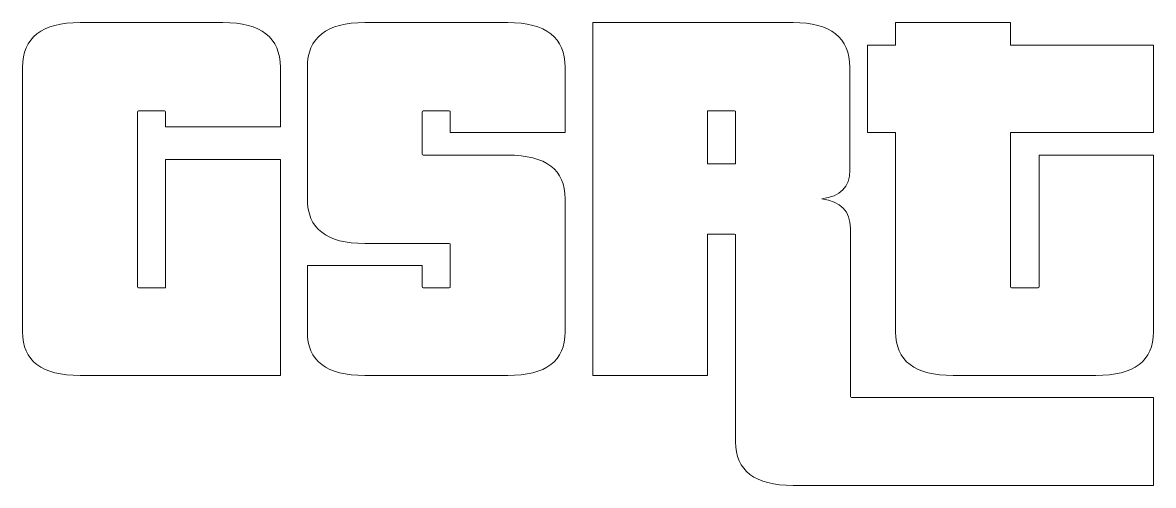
# Model space of a CAD drawing. Header units: millimetres. Extents: x -29.1 to 43.8, y -24.8 to 28.6.
# Drawn here: x -29.08 to -5.79, y 19.08 to 28.6 of the extents above; entities that cross this region are included whole.
import ezdxf

# ---------------------------------------------------------------- set-up
doc = ezdxf.new("R2010")
doc.units = ezdxf.units.MM
doc.header["$MEASUREMENT"] = 0
doc.layers.add('Layer 1', color=7, linetype='Continuous')

msp = doc.modelspace()

# ---------------------------------------------------------------- linework, layer by layer
at = {"layer": 'Layer 1', "lineweight": 9}
for points, knots in [([(-27.8968, 21.3387), (-28.6849, 21.3387), (-29.0789, 21.638), (-29.0789, 22.2366), (-29.0789, 22.2366), (-29.0789, 22.2366), (-29.0789, 27.681), (-29.0789, 27.681), (-29.0789, 27.681), (-29.0789, 28.2948), (-28.6849, 28.6016), (-27.8968, 28.6016), (-27.8968, 28.6016), (-27.8968, 28.6016), (-24.953, 28.6016), (-24.953, 28.6016), (-24.953, 28.6016), (-24.165, 28.6016), (-23.7709, 28.2948), (-23.7709, 27.681), (-23.7709, 27.681), (-23.7709, 27.681), (-23.7709, 26.4534), (-23.7709, 26.4534), (-23.7709, 26.4534), (-23.7709, 26.4534), (-26.1351, 26.4534), (-26.1351, 26.4534), (-26.1351, 26.4534), (-26.1351, 26.4534), (-26.1351, 26.7603), (-26.1351, 26.7603), (-26.1351, 26.7603), (-26.1351, 26.7755), (-26.1427, 26.7831), (-26.1578, 26.7831), (-26.1578, 26.7831), (-26.1578, 26.7831), (-26.692, 26.7831), (-26.692, 26.7831), (-26.692, 26.7831), (-26.7072, 26.7831), (-26.7148, 26.7755), (-26.7148, 26.7603), (-26.7148, 26.7603), (-26.7148, 26.7603), (-26.7148, 23.1686), (-26.7148, 23.1686), (-26.7148, 23.1686), (-26.7148, 23.1535), (-26.7072, 23.1459), (-26.692, 23.1459), (-26.692, 23.1459), (-26.692, 23.1459), (-26.1351, 23.1459), (-26.1351, 23.1459), (-26.1351, 23.1459), (-26.1351, 23.1459), (-26.1351, 25.7828), (-26.1351, 25.7828), (-26.1351, 25.7828), (-26.1351, 25.7828), (-23.7709, 25.7828), (-23.7709, 25.7828), (-23.7709, 25.7828), (-23.7709, 25.7828), (-23.7709, 21.3387), (-23.7709, 21.3387), (-23.7709, 21.3387), (-23.7709, 21.3387), (-27.8968, 21.3387), (-27.8968, 21.3387)], [0, 0, 0, 0, 0.0526316, 0.0526316, 0.0526316, 0.0526316, 0.1052632, 0.1052632, 0.1052632, 0.1052632, 0.1578947, 0.1578947, 0.1578947, 0.1578947, 0.2105263, 0.2105263, 0.2105263, 0.2105263, 0.2631579, 0.2631579, 0.2631579, 0.2631579, 0.3157895, 0.3157895, 0.3157895, 0.3157895, 0.3684211, 0.3684211, 0.3684211, 0.3684211, 0.4210526, 0.4210526, 0.4210526, 0.4210526, 0.4736842, 0.4736842, 0.4736842, 0.4736842, 0.5263158, 0.5263158, 0.5263158, 0.5263158, 0.5789474, 0.5789474, 0.5789474, 0.5789474, 0.6315789, 0.6315789, 0.6315789, 0.6315789, 0.6842105, 0.6842105, 0.6842105, 0.6842105, 0.7368421, 0.7368421, 0.7368421, 0.7368421, 0.7894737, 0.7894737, 0.7894737, 0.7894737, 0.8421053, 0.8421053, 0.8421053, 0.8421053, 0.8947368, 0.8947368, 0.8947368, 0.8947368, 1, 1, 1, 1]), ([(-22.0319, 21.3387), (-22.82, 21.3387), (-23.214, 21.638), (-23.214, 22.2366), (-23.214, 22.2366), (-23.214, 22.2366), (-23.214, 23.6006), (-23.214, 23.6006), (-23.214, 23.6006), (-23.214, 23.6006), (-20.8499, 23.6006), (-20.8499, 23.6006), (-20.8499, 23.6006), (-20.8499, 23.6006), (-20.8499, 23.1686), (-20.8499, 23.1686), (-20.8499, 23.1686), (-20.8499, 23.1535), (-20.8423, 23.1459), (-20.8271, 23.1459), (-20.8271, 23.1459), (-20.8271, 23.1459), (-20.2929, 23.1459), (-20.2929, 23.1459), (-20.2929, 23.1459), (-20.2778, 23.1459), (-20.2702, 23.1535), (-20.2702, 23.1686), (-20.2702, 23.1686), (-20.2702, 23.1686), (-20.2702, 24.0325), (-20.2702, 24.0325), (-20.2702, 24.0325), (-20.2702, 24.0476), (-20.2778, 24.0552), (-20.2929, 24.0552), (-20.2929, 24.0552), (-20.2929, 24.0552), (-22.0319, 24.0552), (-22.0319, 24.0552), (-22.0319, 24.0552), (-22.82, 24.0552), (-23.214, 24.3621), (-23.214, 24.9759), (-23.214, 24.9759), (-23.214, 24.9759), (-23.214, 27.681), (-23.214, 27.681), (-23.214, 27.681), (-23.214, 28.2948), (-22.82, 28.6016), (-22.0319, 28.6016), (-22.0319, 28.6016), (-22.0319, 28.6016), (-19.0881, 28.6016), (-19.0881, 28.6016), (-19.0881, 28.6016), (-18.3001, 28.6016), (-17.906, 28.2948), (-17.906, 27.681), (-17.906, 27.681), (-17.906, 27.681), (-17.906, 26.3398), (-17.906, 26.3398), (-17.906, 26.3398), (-17.906, 26.3398), (-20.2702, 26.3398), (-20.2702, 26.3398), (-20.2702, 26.3398), (-20.2702, 26.3398), (-20.2702, 26.7603), (-20.2702, 26.7603), (-20.2702, 26.7603), (-20.2702, 26.7755), (-20.2778, 26.7831), (-20.2929, 26.7831), (-20.2929, 26.7831), (-20.2929, 26.7831), (-20.8271, 26.7831), (-20.8271, 26.7831), (-20.8271, 26.7831), (-20.8423, 26.7831), (-20.8499, 26.7755), (-20.8499, 26.7603), (-20.8499, 26.7603), (-20.8499, 26.7603), (-20.8499, 25.8965), (-20.8499, 25.8965), (-20.8499, 25.8965), (-20.8499, 25.8814), (-20.8423, 25.8738), (-20.8271, 25.8738), (-20.8271, 25.8738), (-20.8271, 25.8738), (-19.0881, 25.8738), (-19.0881, 25.8738), (-19.0881, 25.8738), (-18.3001, 25.8738), (-17.906, 25.5745), (-17.906, 24.9759), (-17.906, 24.9759), (-17.906, 24.9759), (-17.906, 22.2366), (-17.906, 22.2366), (-17.906, 22.2366), (-17.906, 21.638), (-18.3001, 21.3387), (-19.0881, 21.3387), (-19.0881, 21.3387), (-19.0881, 21.3387), (-22.0319, 21.3387), (-22.0319, 21.3387)], [0, 0, 0, 0, 0.0344828, 0.0344828, 0.0344828, 0.0344828, 0.0689655, 0.0689655, 0.0689655, 0.0689655, 0.1034483, 0.1034483, 0.1034483, 0.1034483, 0.137931, 0.137931, 0.137931, 0.137931, 0.1724138, 0.1724138, 0.1724138, 0.1724138, 0.2068966, 0.2068966, 0.2068966, 0.2068966, 0.2413793, 0.2413793, 0.2413793, 0.2413793, 0.2758621, 0.2758621, 0.2758621, 0.2758621, 0.3103448, 0.3103448, 0.3103448, 0.3103448, 0.3448276, 0.3448276, 0.3448276, 0.3448276, 0.3793103, 0.3793103, 0.3793103, 0.3793103, 0.4137931, 0.4137931, 0.4137931, 0.4137931, 0.4482759, 0.4482759, 0.4482759, 0.4482759, 0.4827586, 0.4827586, 0.4827586, 0.4827586, 0.5172414, 0.5172414, 0.5172414, 0.5172414, 0.5517241, 0.5517241, 0.5517241, 0.5517241, 0.5862069, 0.5862069, 0.5862069, 0.5862069, 0.6206897, 0.6206897, 0.6206897, 0.6206897, 0.6551724, 0.6551724, 0.6551724, 0.6551724, 0.6896552, 0.6896552, 0.6896552, 0.6896552, 0.7241379, 0.7241379, 0.7241379, 0.7241379, 0.7586207, 0.7586207, 0.7586207, 0.7586207, 0.7931034, 0.7931034, 0.7931034, 0.7931034, 0.8275862, 0.8275862, 0.8275862, 0.8275862, 0.862069, 0.862069, 0.862069, 0.862069, 0.8965517, 0.8965517, 0.8965517, 0.8965517, 0.9310345, 0.9310345, 0.9310345, 0.9310345, 1, 1, 1, 1]), ([(-13.2119, 19.0768), (-13.9999, 19.0768), (-14.394, 19.3762), (-14.394, 19.9748), (-14.394, 19.9748), (-14.394, 19.9748), (-14.394, 24.2257), (-14.394, 24.2257), (-14.394, 24.2257), (-14.394, 24.2408), (-14.4015, 24.2484), (-14.4167, 24.2484), (-14.4167, 24.2484), (-14.4167, 24.2484), (-14.9736, 24.2484), (-14.9736, 24.2484), (-14.9736, 24.2484), (-14.9736, 24.2484), (-14.9736, 21.3387), (-14.9736, 21.3387), (-14.9736, 21.3387), (-14.9736, 21.3387), (-17.3378, 21.3387), (-17.3378, 21.3387), (-17.3378, 21.3387), (-17.3378, 21.3387), (-17.3378, 28.6016), (-17.3378, 28.6016), (-17.3378, 28.6016), (-17.3378, 28.6016), (-13.2119, 28.6016), (-13.2119, 28.6016), (-13.2119, 28.6016), (-12.4314, 28.6016), (-12.0412, 28.2948), (-12.0412, 27.681), (-12.0412, 27.681), (-12.0412, 27.681), (-12.0412, 25.5669), (-12.0412, 25.5669), (-12.0412, 25.5669), (-12.0412, 25.2183), (-12.2344, 25.0213), (-12.6208, 24.9759), (-12.6208, 24.9759), (-12.2268, 24.9228), (-12.0298, 24.722), (-12.0298, 24.3734), (-12.0298, 24.3734), (-12.0298, 24.3734), (-12.0298, 20.9068), (-12.0298, 20.9068), (-12.0298, 20.9068), (-12.0298, 20.8916), (-12.0222, 20.8841), (-12.0071, 20.8841), (-12.0071, 20.8841), (-12.0071, 20.8841), (-5.7898, 20.8841), (-5.7898, 20.8841), (-5.7898, 20.8841), (-5.7898, 20.8841), (-5.7898, 19.0768), (-5.7898, 19.0768), (-5.7898, 19.0768), (-5.7898, 19.0768), (-13.2119, 19.0768), (-13.2119, 19.0768)], [0, 0, 0, 0, 0.0555556, 0.0555556, 0.0555556, 0.0555556, 0.1111111, 0.1111111, 0.1111111, 0.1111111, 0.1666667, 0.1666667, 0.1666667, 0.1666667, 0.2222222, 0.2222222, 0.2222222, 0.2222222, 0.2777778, 0.2777778, 0.2777778, 0.2777778, 0.3333333, 0.3333333, 0.3333333, 0.3333333, 0.3888889, 0.3888889, 0.3888889, 0.3888889, 0.4444444, 0.4444444, 0.4444444, 0.4444444, 0.5, 0.5, 0.5, 0.5, 0.5555556, 0.5555556, 0.5555556, 0.5555556, 0.6111111, 0.6111111, 0.6111111, 0.6111111, 0.6666667, 0.6666667, 0.6666667, 0.6666667, 0.7222222, 0.7222222, 0.7222222, 0.7222222, 0.7777778, 0.7777778, 0.7777778, 0.7777778, 0.8333333, 0.8333333, 0.8333333, 0.8333333, 0.8888889, 0.8888889, 0.8888889, 0.8888889, 1, 1, 1, 1]), ([(-9.9157, 21.3387), (-10.7038, 21.3387), (-11.0978, 21.638), (-11.0978, 22.2366), (-11.0978, 22.2366), (-11.0978, 22.2366), (-11.0978, 26.3398), (-11.0978, 26.3398), (-11.0978, 26.3398), (-11.0978, 26.3398), (-11.6775, 26.3398), (-11.6775, 26.3398), (-11.6775, 26.3398), (-11.6775, 26.3398), (-11.6775, 28.1356), (-11.6775, 28.1356), (-11.6775, 28.1356), (-11.6775, 28.1356), (-11.0978, 28.1356), (-11.0978, 28.1356), (-11.0978, 28.1356), (-11.0978, 28.1356), (-11.0978, 28.6016), (-11.0978, 28.6016), (-11.0978, 28.6016), (-11.0978, 28.6016), (-8.7336, 28.6016), (-8.7336, 28.6016), (-8.7336, 28.6016), (-8.7336, 28.6016), (-8.7336, 28.1356), (-8.7336, 28.1356), (-8.7336, 28.1356), (-8.7336, 28.1356), (-5.7898, 28.1356), (-5.7898, 28.1356), (-5.7898, 28.1356), (-5.7898, 28.1356), (-5.7898, 26.3398), (-5.7898, 26.3398), (-5.7898, 26.3398), (-5.7898, 26.3398), (-8.7336, 26.3398), (-8.7336, 26.3398), (-8.7336, 26.3398), (-8.7336, 26.3398), (-8.7336, 23.1686), (-8.7336, 23.1686), (-8.7336, 23.1686), (-8.7336, 23.1535), (-8.7261, 23.1459), (-8.7109, 23.1459), (-8.7109, 23.1459), (-8.7109, 23.1459), (-8.1653, 23.1459), (-8.1653, 23.1459), (-8.1653, 23.1459), (-8.1502, 23.1459), (-8.1426, 23.1535), (-8.1426, 23.1686), (-8.1426, 23.1686), (-8.1426, 23.1686), (-8.1426, 25.8738), (-8.1426, 25.8738), (-8.1426, 25.8738), (-8.1426, 25.8738), (-5.7898, 25.8738), (-5.7898, 25.8738), (-5.7898, 25.8738), (-5.7898, 25.8738), (-5.7898, 22.2366), (-5.7898, 22.2366), (-5.7898, 22.2366), (-5.7898, 21.638), (-6.1838, 21.3387), (-6.9719, 21.3387), (-6.9719, 21.3387), (-6.9719, 21.3387), (-9.9157, 21.3387), (-9.9157, 21.3387)], [0, 0, 0, 0, 0.047619, 0.047619, 0.047619, 0.047619, 0.0952381, 0.0952381, 0.0952381, 0.0952381, 0.1428571, 0.1428571, 0.1428571, 0.1428571, 0.1904762, 0.1904762, 0.1904762, 0.1904762, 0.2380952, 0.2380952, 0.2380952, 0.2380952, 0.2857143, 0.2857143, 0.2857143, 0.2857143, 0.3333333, 0.3333333, 0.3333333, 0.3333333, 0.3809524, 0.3809524, 0.3809524, 0.3809524, 0.4285714, 0.4285714, 0.4285714, 0.4285714, 0.4761905, 0.4761905, 0.4761905, 0.4761905, 0.5238095, 0.5238095, 0.5238095, 0.5238095, 0.5714286, 0.5714286, 0.5714286, 0.5714286, 0.6190476, 0.6190476, 0.6190476, 0.6190476, 0.6666667, 0.6666667, 0.6666667, 0.6666667, 0.7142857, 0.7142857, 0.7142857, 0.7142857, 0.7619048, 0.7619048, 0.7619048, 0.7619048, 0.8095238, 0.8095238, 0.8095238, 0.8095238, 0.8571429, 0.8571429, 0.8571429, 0.8571429, 0.9047619, 0.9047619, 0.9047619, 0.9047619, 1, 1, 1, 1]), ([(-14.394, 26.7603), (-14.394, 26.7755), (-14.4015, 26.7831), (-14.4167, 26.7831), (-14.4167, 26.7831), (-14.4167, 26.7831), (-14.9736, 26.7831), (-14.9736, 26.7831), (-14.9736, 26.7831), (-14.9736, 26.7831), (-14.9736, 25.6919), (-14.9736, 25.6919), (-14.9736, 25.6919), (-14.9736, 25.6919), (-14.4167, 25.6919), (-14.4167, 25.6919), (-14.4167, 25.6919), (-14.4015, 25.6919), (-14.394, 25.6995), (-14.394, 25.7146), (-14.394, 25.7146), (-14.394, 25.7146), (-14.394, 26.7603), (-14.394, 26.7603)], [0, 0, 0, 0, 0.1428571, 0.1428571, 0.1428571, 0.1428571, 0.2857143, 0.2857143, 0.2857143, 0.2857143, 0.4285714, 0.4285714, 0.4285714, 0.4285714, 0.5714286, 0.5714286, 0.5714286, 0.5714286, 0.7142857, 0.7142857, 0.7142857, 0.7142857, 1, 1, 1, 1])]:
    msp.add_open_spline(points, degree=3, knots=knots, dxfattribs=at)

doc.saveas('drawing.dxf')
